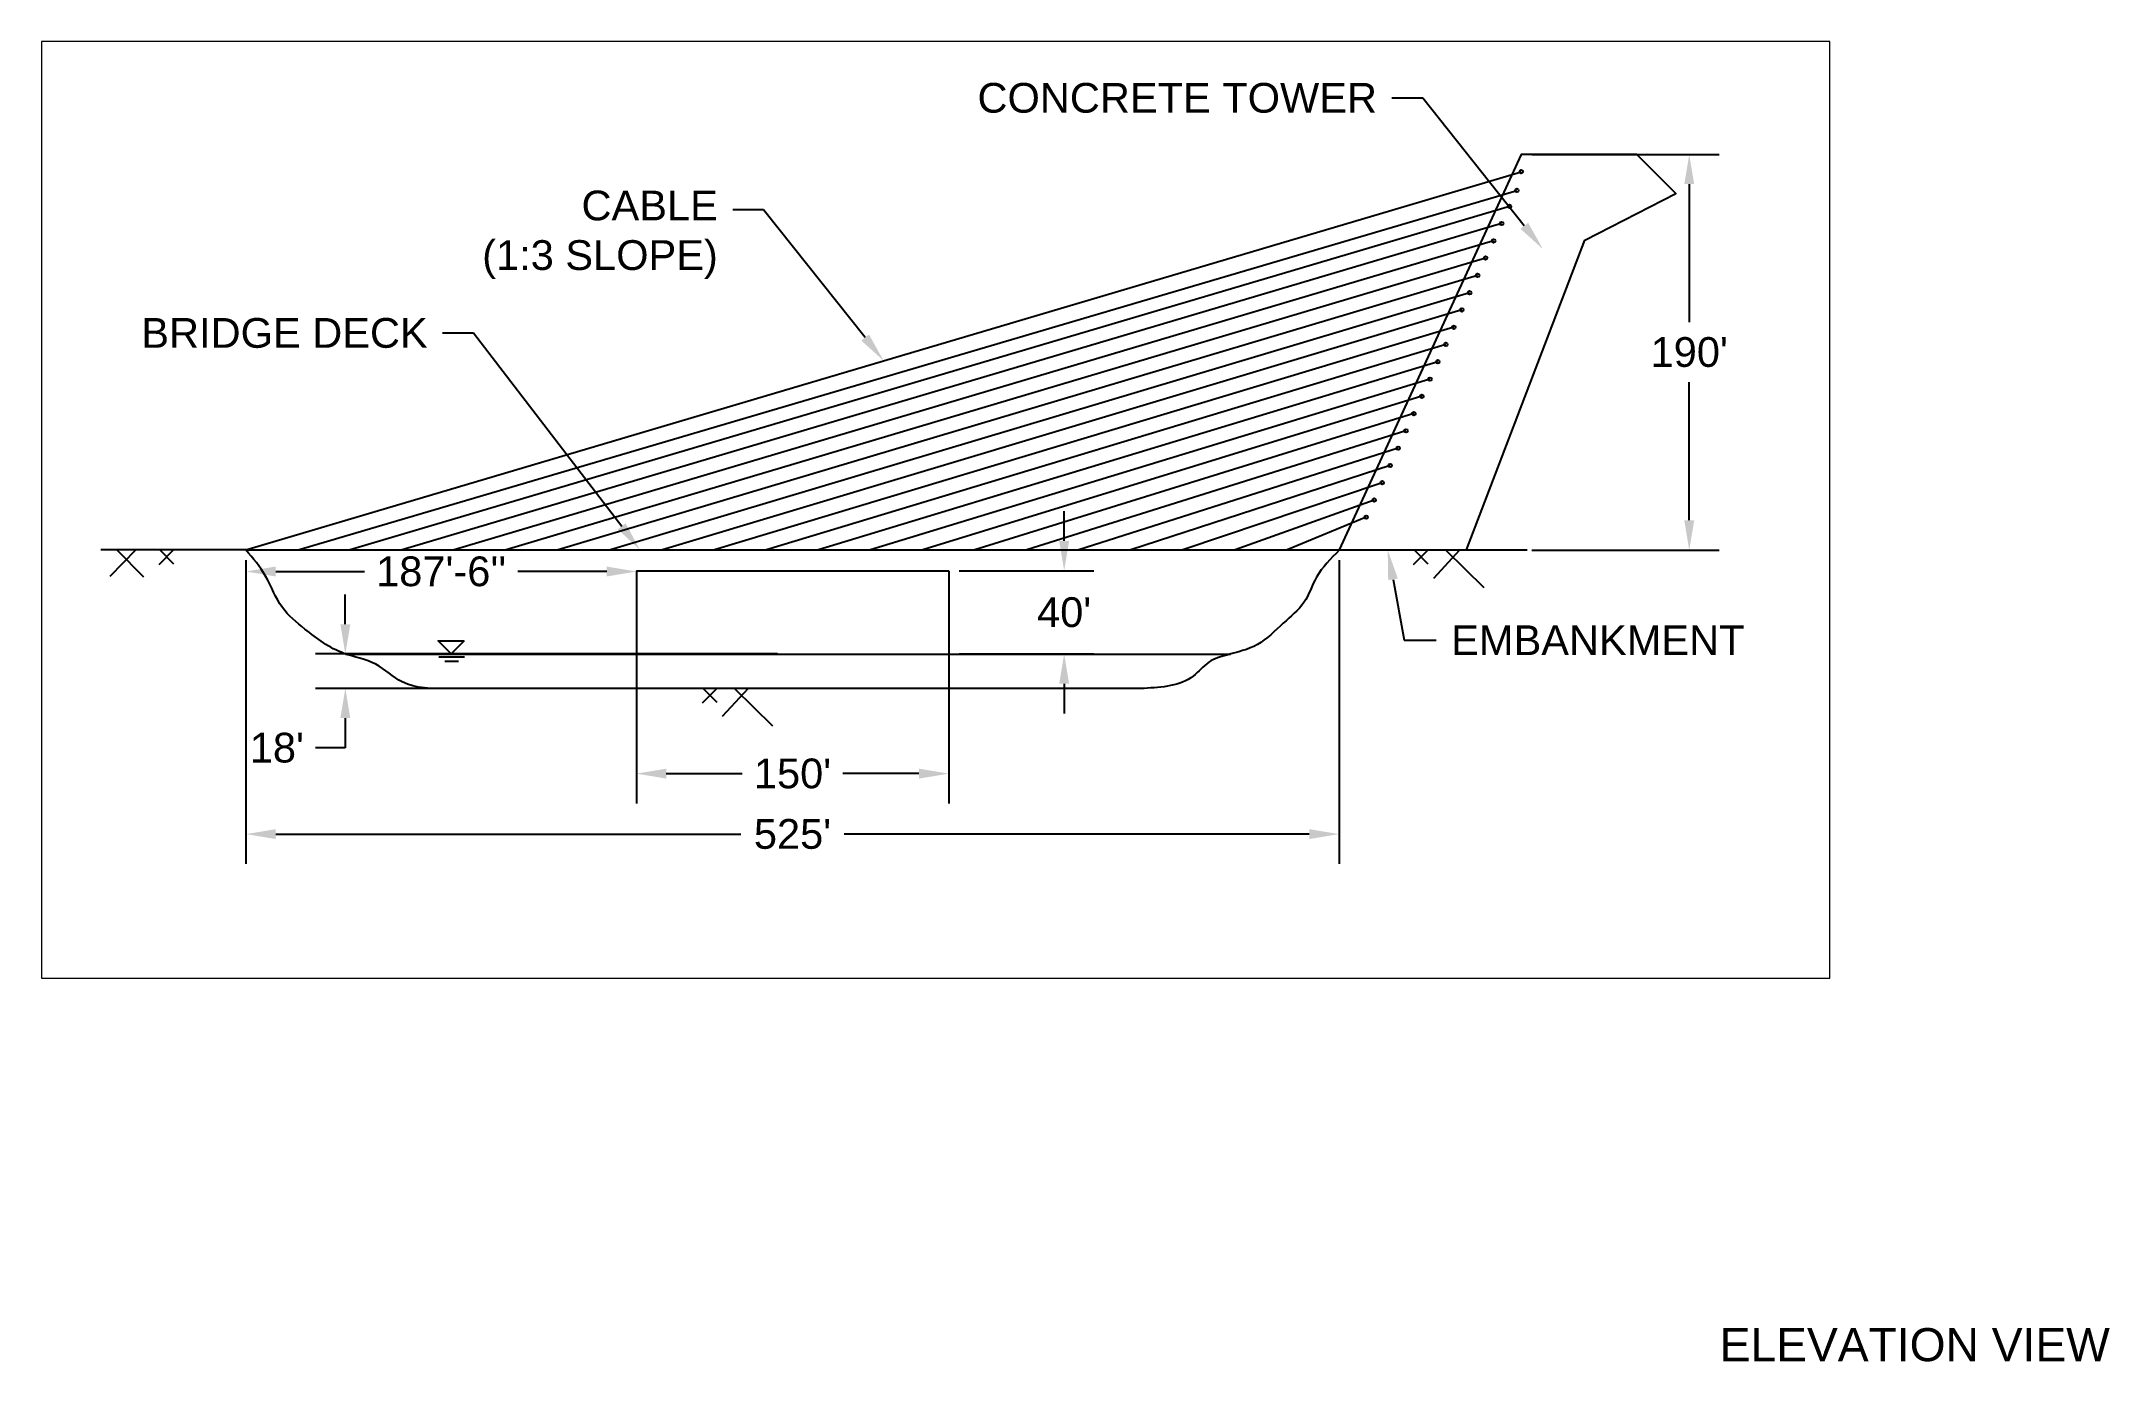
# Paper-space layout 'Elevation Dwg' of a CAD drawing. Header units: feet. Extents: x 2.2 to 14.7, y 0.4 to 8.4.
# The model-space entities are those that its viewports show. They can reach past a viewport. Long polylines and large blocks are cut down to what shows.
import ezdxf
from ezdxf import colors
from ezdxf.entities.mleader import LeaderData, LeaderLine
from ezdxf.math import Vec2, Vec3

# ---------------------------------------------------------------- set-up
doc = ezdxf.new("R2010")
doc.units = ezdxf.units.FT
doc.header["$MEASUREMENT"] = 0
doc.styles.get("Standard").update_dxf_attribs({"font": 'arial.ttf'})
doc.dimstyles.get("Standard").update_dxf_attribs({"dimtxt": 0.18, "dimasz": 0.18, "dimexe": 0.18, "dimexo": 0.0625, "dimgap": 0.09, "dimtad": 0, "dimtih": 1, "dimtoh": 1, "dimdec": 4, "dimzin": 0, "dimdsep": 46, "dimtxsty": 'Standard', "dimcen": 0.09, "dimadec": 0, "dimazin": 0, "dimtfac": 1, "dimtdec": 4, "dimtofl": 0, "dimtmove": 0, "dimatfit": 3, "dimfxl": 1, "dimtolj": 1, "dimtzin": 0, "dimarcsym": 0})

# ---------------------------------------------------------------- blocks, each defined once
blk = doc.blocks.new('*D1')
at = {"color": 0, "lineweight": -2, "transparency": 16777216}
for p, q in [((11.186, 7.726), (12.319, 7.726)), ((12.139, 7.546), (12.139, 6.711)), ((12.139, 5.512), (12.139, 6.347)), ((11.186, 5.332), (12.319, 5.332))]:
    blk.add_line(p, q, dxfattribs=at)
at = {"color": 0, "transparency": 16777216}
for points in [[(12.109, 7.546), (12.169, 7.546), (12.139, 7.726)], [(12.109, 5.512), (12.169, 5.512), (12.139, 5.332)]]:
    blk.add_solid(points, dxfattribs=at)
at = {"layer": 'Defpoints', "color": 0, "transparency": 16777216}
for p in [(11.123, 7.726), (11.123, 5.332), (12.139, 5.332)]:
    blk.add_point(p, dxfattribs=at)
at = {"color": 0, "transparency": 16777216, "insert": (12.139, 6.529), "char_height": 0.18, "attachment_point": 5}
blk.add_mtext("\\A1;190'", dxfattribs=at)
blk = doc.blocks.new('*D2')
at = {"color": 0, "lineweight": -2, "transparency": 16777216}
for p, q in [((3.409, 5.27), (3.409, 3.433)), ((10.021, 5.27), (10.021, 3.433)), ((3.589, 3.613), (6.403, 3.613)), ((9.841, 3.613), (7.028, 3.613))]:
    blk.add_line(p, q, dxfattribs=at)
at = {"color": 0, "transparency": 16777216}
for points in [[(3.589, 3.643), (3.589, 3.583), (3.409, 3.613)], [(9.841, 3.643), (9.841, 3.583), (10.021, 3.613)]]:
    blk.add_solid(points, dxfattribs=at)
at = {"layer": 'Defpoints', "color": 0, "transparency": 16777216}
for p in [(3.409, 5.333), (10.021, 5.333), (3.409, 3.613)]:
    blk.add_point(p, dxfattribs=at)
at = {"color": 0, "transparency": 16777216, "insert": (6.715, 3.613), "char_height": 0.18, "attachment_point": 5}
blk.add_mtext("\\A1;525'", dxfattribs=at)
blk = doc.blocks.new('*D3')
at = {"color": 0, "lineweight": -2, "transparency": 16777216}
for p, q in [((3.409, 5.27), (3.409, 5.022)), ((3.589, 5.202), (4.126, 5.202)), ((5.591, 5.202), (5.054, 5.202)), ((5.771, 5.144), (5.771, 5.022))]:
    blk.add_line(p, q, dxfattribs=at)
at = {"color": 0, "transparency": 16777216}
for points in [[(3.589, 5.232), (3.589, 5.172), (3.409, 5.202)], [(5.591, 5.232), (5.591, 5.172), (5.771, 5.202)]]:
    blk.add_solid(points, dxfattribs=at)
at = {"layer": 'Defpoints', "color": 0, "transparency": 16777216}
for p in [(3.409, 5.333), (3.409, 5.202), (5.771, 5.207)]:
    blk.add_point(p, dxfattribs=at)
at = {"color": 0, "transparency": 16777216, "insert": (4.59, 5.202), "char_height": 0.18, "attachment_point": 5}
blk.add_mtext("\\A1;187'-6''", dxfattribs=at)
blk = doc.blocks.new('*D5')
at = {"color": 0, "lineweight": -2, "transparency": 16777216}
for p, q in [((5.771, 5.14), (5.771, 3.799)), ((7.66, 5.144), (7.66, 3.799)), ((5.951, 3.979), (6.411, 3.979)), ((7.48, 3.979), (7.02, 3.979))]:
    blk.add_line(p, q, dxfattribs=at)
at = {"color": 0, "transparency": 16777216}
for points in [[(5.951, 4.009), (5.951, 3.949), (5.771, 3.979)], [(7.48, 4.009), (7.48, 3.949), (7.66, 3.979)]]:
    blk.add_solid(points, dxfattribs=at)
at = {"layer": 'Defpoints', "color": 0, "transparency": 16777216}
for p in [(5.771, 5.202), (7.66, 5.207), (7.66, 3.979)]:
    blk.add_point(p, dxfattribs=at)
at = {"color": 0, "transparency": 16777216, "insert": (6.715, 3.979), "char_height": 0.18, "attachment_point": 5}
blk.add_mtext("\\A1;150'", dxfattribs=at)
blk = doc.blocks.new('*D4')
at = {"color": 0, "lineweight": -2, "transparency": 16777216}
for p, q in [((8.358, 5.387), (8.358, 5.567)), ((7.722, 5.207), (8.538, 5.207)), ((7.722, 4.703), (8.538, 4.703)), ((8.358, 4.523), (8.358, 4.343))]:
    blk.add_line(p, q, dxfattribs=at)
at = {"color": 0, "transparency": 16777216}
for points in [[(8.328, 5.387), (8.388, 5.387), (8.358, 5.207)], [(8.328, 4.523), (8.388, 4.523), (8.358, 4.703)]]:
    blk.add_solid(points, dxfattribs=at)
at = {"layer": 'Defpoints', "color": 0, "transparency": 16777216}
for p in [(7.66, 5.207), (7.66, 4.703), (8.358, 4.703)]:
    blk.add_point(p, dxfattribs=at)
at = {"color": 0, "transparency": 16777216, "insert": (8.358, 4.955), "char_height": 0.18, "attachment_point": 5}
blk.add_mtext("\\A1;40'", dxfattribs=at)
blk = doc.blocks.new('*D6')
at = {"color": 0, "lineweight": -2, "transparency": 16777216}
for p, q in [((4.01, 4.883), (4.01, 5.063)), ((6.625, 4.703), (3.83, 4.703)), ((6.625, 4.495), (3.83, 4.495)), ((4.01, 4.315), (4.01, 4.135)), ((4.01, 4.135), (3.83, 4.135))]:
    blk.add_line(p, q, dxfattribs=at)
at = {"color": 0, "transparency": 16777216}
for points in [[(3.98, 4.883), (4.04, 4.883), (4.01, 4.703)], [(3.98, 4.315), (4.04, 4.315), (4.01, 4.495)]]:
    blk.add_solid(points, dxfattribs=at)
at = {"layer": 'Defpoints', "color": 0, "transparency": 16777216}
for p in [(6.688, 4.703), (4.01, 4.495), (6.688, 4.495)]:
    blk.add_point(p, dxfattribs=at)
at = {"color": 0, "transparency": 16777216, "insert": (3.596, 4.135), "char_height": 0.18, "attachment_point": 5}
blk.add_mtext("\\A1;18'", dxfattribs=at)

msp = doc.modelspace()

# ---------------------------------------------------------------- linework, layer by layer
for p, q in [((607521, 599338), (614871, 601519)), ((607821, 599338), (614845, 601411)), ((614803, 601319), (608121, 599338)), ((614757, 601220), (608421, 599338)), ((614711, 601120), (608721, 599338)), ((614665, 601021), (609021, 599338)), ((614619, 600921), (609321, 599338)), ((614573, 600821), (609621, 599338)), ((614528, 600722), (609921, 599338)), ((614482, 600622), (610221, 599338)), ((614436, 600523), (610521, 599338)), ((614390, 600423), (610821, 599338)), ((614344, 600323), (611121, 599338)), ((614298, 600224), (611421, 599338)), ((614252, 600124), (611721, 599338)), ((614206, 600025), (612021, 599338)), ((614161, 599925), (612321, 599338)), ((614115, 599825), (612621, 599338)), ((614069, 599726), (612921, 599338)), ((614023, 599626), (613221, 599338)), ((613977, 599527), (613521, 599338)), ((607521, 599338), (606685, 599338)), ((606886, 599338), (606736, 599186)), ((606777, 599338), (606930, 599184)), ((607103, 599338), (607019, 599253)), ((607025, 599338), (607103, 599259)), ((607521, 599338), (613821, 599338)), ((614333, 599337), (614248, 599252)), ((614255, 599337), (614333, 599258)), ((614514, 599337), (614364, 599174)), ((614435, 599337), (614655, 599121)), ((609771, 599218), (609771, 598738)), ((609771, 599218), (611571, 599218)), ((611571, 599218), (611571, 598738)), ((608095, 598738), (613195, 598738)), ((612697, 598540), (608691, 598540)), ((610234, 598540), (610150, 598455)), ((610156, 598540), (610234, 598461)), ((610415, 598540), (610265, 598377)), ((610336, 598540), (610556, 598324))]:
    msp.add_line(p, q)
msp.add_lwpolyline([(614555, 599338), (615237, 601125), (615761, 601393), (615537, 601618), (614871, 601618), (613821, 599338)])
for centre in [(614871, 601519), (614845, 601411), (614803, 601319), (614711, 601120), (614757, 601220), (614665, 601021), (614619, 600921), (614573, 600821), (614528, 600722), (614436, 600523), (614482, 600622), (614390, 600423), (614344, 600323), (614298, 600224), (614252, 600124), (614161, 599925), (614206, 600025), (614115, 599825), (614069, 599726), (614023, 599626), (613977, 599527)]:
    msp.add_circle(centre, 10.3)
msp.add_spline([(608691, 598540), (608421, 598577), (608269, 598679), (608084, 598742), (607860, 598882), (607731, 599006), (607634, 599187), (607521, 599338)], degree=3)
msp.add_open_spline([(614904, 599337), (614543, 599337), (614182, 599337), (613821, 599337), (613773, 599288), (613685, 599201), (613630, 599024), (613490, 598914), (613361, 598777), (613198, 598741), (613061, 598699), (612948, 598555), (612801, 598546), (612697, 598540)], degree=3, knots=[0, 0, 0, 0, 1, 1, 1, 239.334796, 428.287698, 624.943517, 849.393746, 1068.263972, 1197.028206, 1337.239885, 1677.520943, 1677.520943, 1677.520943, 1677.520943])
msp.add_point((607521, 599338))

psp = doc.layouts.new('Elevation Dwg')

# ---------------------------------------------------------------- linework, layer by layer
for p, q in [((4.57540473, 4.68576228), (4.731166, 4.68576228)), ((4.61241675, 4.65982746), (4.69415398, 4.65982746))]:
    psp.add_line(p, q)
psp.add_lwpolyline([(4.72812706, 4.78184836), (4.6494968, 4.70291099), (4.57086655, 4.78184836)], close=True)

# ---------------------------------------------------------------- texts
at = {"insert": (12.32307376, 0.62377413), "char_height": 0.2, "attachment_point": 1}
psp.add_mtext_dynamic_manual_height_columns('ELEVATION VIEW', width=2.9690823123, gutter_width=1, heights=[0], dxfattribs=at)

# ---------------------------------------------------------------- dimensions: what is measured, and where the dimension line sits
dim = psp.add_linear_dim(base=(12.1392489, 5.33169571), p1=(11.12333485, 7.72556044), p2=(11.12333485, 5.33169571), angle=90, text="190'", dimstyle='Standard', override={"dimlfac": -952.806483, "dimlunit": 3})
dim.commit()
dim.dimension.update_dxf_attribs({"geometry": '*D1', "text_midpoint": (12.1392489, 6.52862808)})
dim = psp.add_linear_dim(base=(8.35816738, 4.70291099), p1=(7.65995692, 5.2066859), p2=(7.65995692, 4.70291099), angle=90, dimstyle='Standard', override={"dimlfac": -952.806483, "dimlunit": 3})
dim.commit()
dim.dimension.update_dxf_attribs({"geometry": '*D4', "text_midpoint": (8.35816738, 4.95479844)})
for base, p1, p2, picture, middle in [((3.40935612, 3.61336134), (10.02140181, 5.33262962), (3.40935612, 5.33262962), '*D2', (6.71537896, 3.61336134)), ((7.65995692, 3.97882209), (5.77080101, 5.20245248), (7.65995692, 5.2066859), '*D5', (6.71537896, 3.97882209))]:
    dim = psp.add_linear_dim(base=base, p1=p1, p2=p2, dimstyle='Standard', override={"dimlfac": -952.806483, "dimlunit": 3})
    dim.commit()
    dim.dimension.update_dxf_attribs({"geometry": picture, "text_midpoint": middle})
dim = psp.add_linear_dim(base=(3.40935612, 5.20245248), p1=(5.77080101, 5.2066859), p2=(3.40935612, 5.33262962), text="187'-6''", dimstyle='Standard', override={"dimlfac": -952.806483, "dimlunit": 3})
dim.commit()
dim.dimension.update_dxf_attribs({"geometry": '*D3', "text_midpoint": (4.59007856, 5.20245248)})
dim = psp.add_linear_dim(base=(4.00998579, 4.49511428), p1=(6.68780633, 4.70291099), p2=(6.68780633, 4.49511428), angle=90, text="18'", dimstyle='Standard', override={"dimlfac": -952.806483, "dimlunit": 3})
dim.commit()
dim.dimension.update_dxf_attribs({"geometry": '*D6', "text_midpoint": (3.59571567, 4.13511428), "dimtype": 160})

# ---------------------------------------------------------------- leaders
ml = psp.add_multileader_mtext('Standard')
ml.set_content('CONCRETE TOWER', color=256)
ml.set_leader_properties()
ml.build(insert=Vec2(0, 0))
ml.multileader.update_dxf_attribs({"dogleg_length": 0.36, "arrow_head_size": 0.18})
ctx = ml.context
ctx.base_point, ctx.char_height, ctx.arrow_head_size, ctx.landing_gap_size, ctx.plane_origin = Vec3(7.75927628, 8.06682695), 0.18, 0.18, 0.09, Vec3(11.25343784, 7.15321192)
ctx.text_align_type = 2
notes = []
notes.append((ctx, [(0, (1, 1, 0), (10.52680699, 8.06682695), (-1, 0), 0.18650751, [(0, [(11.25343784, 7.15321192)], 0, [])])]))
ctx.mtext.insert, ctx.mtext.alignment, ctx.mtext.flow_direction = Vec3(10.25029947, 8.15836174), 3, 5
ml = psp.add_multileader_mtext('Standard')
ml.set_content('CABLE\\P(1:3 SLOPE)', color=256)
ml.set_leader_properties()
ml.build(insert=Vec2(0, 0))
ml.multileader.update_dxf_attribs({"dogleg_length": 0.36, "arrow_head_size": 0.18})
ctx = ml.context
ctx.base_point, ctx.char_height, ctx.arrow_head_size, ctx.landing_gap_size, ctx.plane_origin = Vec3(4.77200658, 7.39044341), 0.18, 0.18, 0.09, Vec3(7.26634548, 6.47682839)
ctx.text_align_type = 2
notes.append((ctx, [(0, (1, 1, 0), (6.53971463, 7.39044341), (-1, 0), 0.18650751, [(0, [(7.26634548, 6.47682839)], 0, [])])]))
ctx.mtext.insert, ctx.mtext.width, ctx.mtext.alignment, ctx.mtext.flow_direction = Vec3(6.26320712, 7.50690317), 2.2431300285, 3, 5
ml = psp.add_multileader_mtext('Standard')
ml.set_content('BRIDGE DECK', color=256)
ml.set_leader_properties()
ml.build(insert=Vec2(0, 0))
ml.multileader.update_dxf_attribs({"dogleg_length": 0.36, "arrow_head_size": 0.18})
ctx = ml.context
ctx.base_point, ctx.char_height, ctx.arrow_head_size, ctx.landing_gap_size, ctx.plane_origin = Vec3(2.70475633, 6.64426703), 0.18, 0.18, 0.09, Vec3(5.79197209, 5.33262962)
ctx.text_align_type = 2
notes.append((ctx, [(0, (1, 1, 0), (4.78494733, 6.64426703), (-1, 0), 0.18650751, [(0, [(5.79197209, 5.33262962)], 0, [])])]))
ctx.mtext.insert, ctx.mtext.alignment, ctx.mtext.flow_direction = Vec3(4.50843982, 6.73580182), 3, 5
ml = psp.add_multileader_mtext('Standard')
ml.set_content('EMBANKMENT', color=256)
ml.set_leader_properties()
ml.build(insert=Vec2(0, 0))
ml.multileader.update_dxf_attribs({"dogleg_length": 0.36, "arrow_head_size": 0.18})
ctx = ml.context
ctx.base_point, ctx.char_height, ctx.arrow_head_size, ctx.landing_gap_size, ctx.plane_origin = Vec3(10.60916626, 4.78618224), 0.18, 0.18, 0.09, Vec3(11.15822192, 5.33169571)
notes.append((ctx, [(0, (1, 1, 0), (10.41401274, 4.78618224), (1, 0), 0.19515352, [(0, [(10.31514916, 5.33169571)], 0, [])])]))
ctx.mtext.insert, ctx.mtext.flow_direction = Vec3(10.69916626, 4.87618224), 5
for ctx, leaders in notes:
    for number, flags, end, landing, length, lines in leaders:
        leader = LeaderData()
        leader.index, (leader.has_last_leader_line, leader.has_dogleg_vector, leader.attachment_direction) = number, flags
        leader.last_leader_point, leader.dogleg_vector, leader.dogleg_length = Vec3(end), Vec3(landing), length
        for number, points, colour, breaks in lines:
            line = LeaderLine()
            line.index, line.vertices, line.color, line.breaks = number, Vec3.list(points), colors.encode_raw_color(colour), breaks
            leader.lines.append(line)
        ctx.leaders.append(leader)

# ---------------------------------------------------------------- viewports
at = {"layer": 'Defpoints'}
psp.add_viewport(center=(7.58019236, 5.57610309), size=(10.81729352, 5.6678570249), view_center_point=(611495.1201212, 599570.24370153), view_height=5400.3709205308, dxfattribs=at)

doc.saveas('drawing.dxf')
